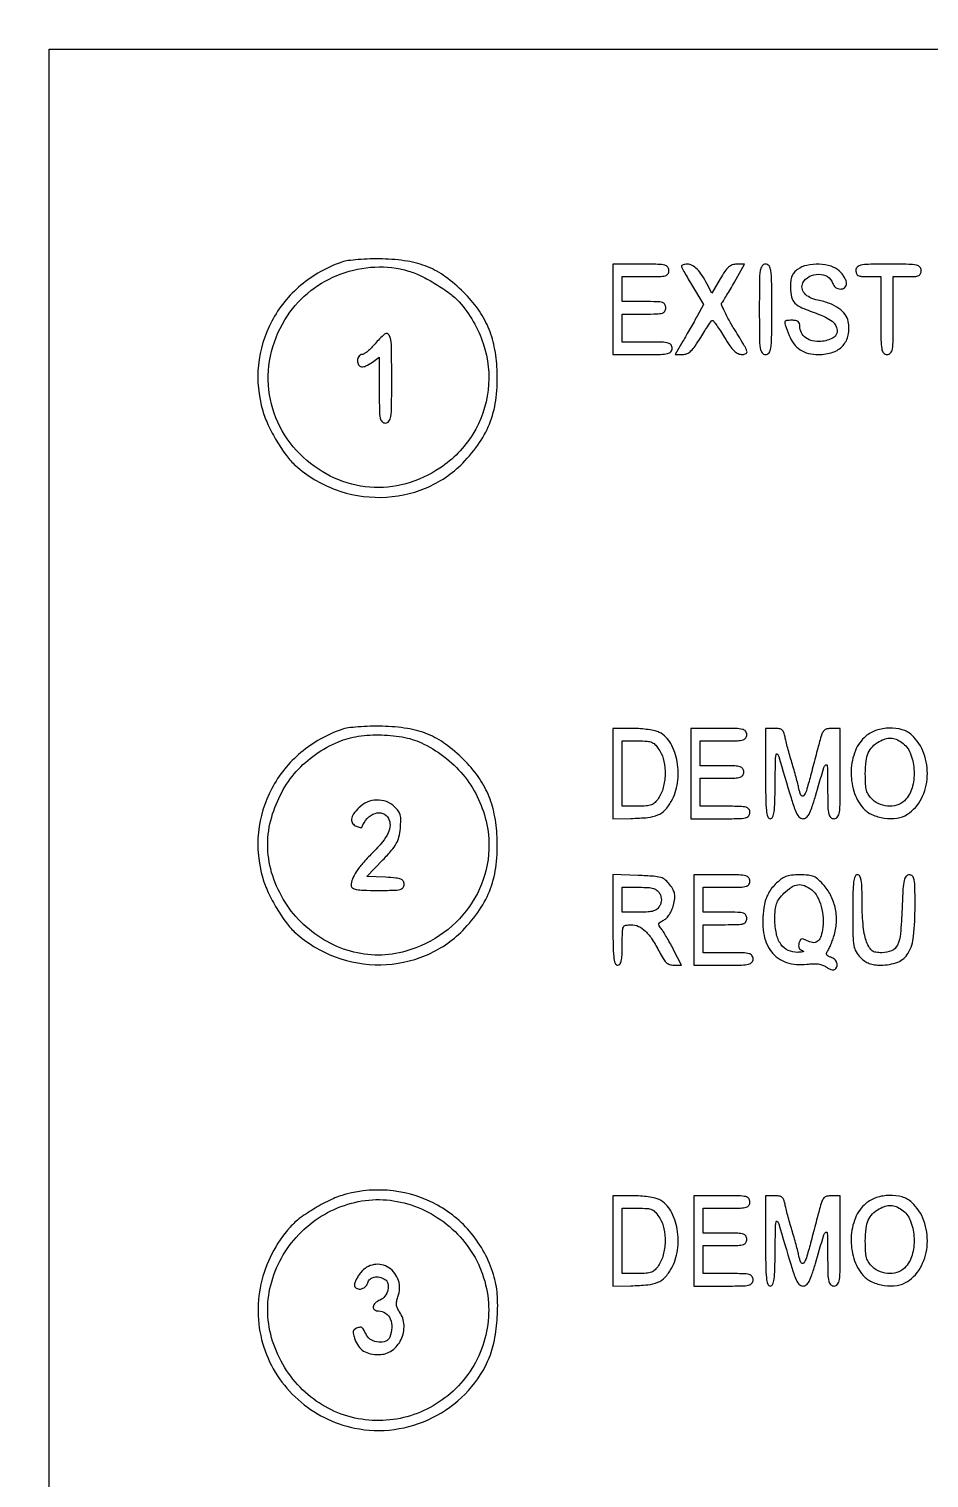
# Model space of a CAD drawing. Extents: x 0 to 1066, y 0 to 761.
# Drawn here: x 777.27 to 801.71, y 696.63 to 735.98 of the extents above; entities that cross this region are included whole.
import ezdxf

# ---------------------------------------------------------------- set-up
doc = ezdxf.new("R2010")
doc.units = 0
doc.header["$MEASUREMENT"] = 0

msp = doc.modelspace()

# ---------------------------------------------------------------- linework, layer by layer
msp.add_lwpolyline([(183.390323, 95.266879, 0.000001), (192.989143, 95.254457, 0.000118)], format="xyb")
for points in [[(409.06215, 749.15415), (40.8618, 749.132981), (40.8618, 380.65769), (40.8618, 12.1824), (501.2973, 12.1824), (961.7328, 12.1824), (961.7328, 380.646631), (961.7328, 749.110861), (961.41555, 749.1633, 0.040886), (961.153339, 749.184871, 0.000002), (934.190609, 749.194398, 0.000089), (904.448031, 749.199508, 0.000054), (869.1804, 749.195529, -0.000029), (813.61687, 749.186499, -0.000004), (696.10453, 749.175037, -0.000004), (556.774728, 749.163736, -0.000004)], [(785.7648, 729.64704, 0.09133), (784.650488, 729.016473, 0.096368), (783.858609, 728.040313, 0.097835), (783.498198, 726.851464, 0.097299), (783.61587, 725.612407, 0.038263), (783.765781, 725.220285, 0.024196), (783.996357, 724.788035, 0.024327), (784.258862, 724.393472, 0.051825), (784.505459, 724.123003, 0.093049), (785.583481, 723.473263, 0.093117), (786.82347, 723.25894, 0.094802), (788.038286, 723.509732, 0.100682), (789.045634, 724.189047, 0.044452), (789.505331, 724.748357, 0.061619), (789.802448, 725.324646, 0.060033), (789.955047, 725.967625, 0.039588), (789.980881, 726.727944, 0.038264), (789.904942, 727.349052, 0.052783), (789.737077, 727.884836, 0.053468), (789.462802, 728.368431, 0.040683), (789.068229, 728.833029, 0.039941), (788.582015, 729.247203, 0.05959), (788.094197, 729.517947, 0.057514), (787.543344, 729.672026, 0.034305), (786.8646, 729.73277, 0.011631), (786.52948, 729.731903, 0.012987), (786.206895, 729.715171, 0.013152), (785.931857, 729.686437, 0.050643)], [(793.125, 728.3637), (793.125, 727.137), (793.9287, 727.137, 0.004147), (794.419409, 727.14107, 0.047763), (794.610788, 727.162603, 0.16431), (794.698194, 727.214193, 0.179874), (794.7324, 727.3062, 0.157888), (794.70286, 727.397416, 0.176663), (794.62665, 727.448962, 0.055952), (794.461778, 727.471053, 0.005351), (794.0556, 727.4754), (793.3788, 727.4754), (793.3788, 727.8561), (793.3788, 728.2368), (793.971, 728.2368, 0.006583), (794.320892, 728.241407, 0.063075), (794.468025, 728.263993, 0.183695), (794.53687, 728.315426, 0.142406), (794.5632, 728.406, 0.142406), (794.53687, 728.496574, 0.183695), (794.468025, 728.548007, 0.063075), (794.320892, 728.570593, 0.006583), (793.971, 728.5752), (793.3788, 728.5752), (793.3788, 728.9136), (793.3788, 729.252), (794.0133, 729.252, 0.005909), (794.391326, 729.256467, 0.059311), (794.547338, 729.27879, 0.180365), (794.619856, 729.330288, 0.150217), (794.6478, 729.4212, 0.17273), (794.615127, 729.512957, 0.168559), (794.531475, 729.56455, 0.050222), (794.348922, 729.586249, 0.004487), (793.8864, 729.5904), (793.125, 729.5904)], [(794.9862, 729.538017, 0.12301), (794.995101, 729.502385, 0.003159), (795.074275, 729.356033, 0.006529), (795.171137, 729.184992, 0.00439), (795.286031, 728.992059), (795.585861, 728.498484), (795.410697, 728.177292, -0.002869), (795.328434, 728.028488, -0.001518), (795.224789, 727.844832, -0.00151), (795.117612, 727.657575, -0.002337), (795.023797, 727.49655), (794.812062, 727.137), (795.021288, 727.137, 0.105199), (795.138289, 727.161892, 0.085914), (795.244815, 727.233319, 0.052726), (795.35942, 727.368456, 0.014746), (795.508822, 727.6023, -0.006681), (795.618654, 727.780478, -0.010501), (795.71821, 727.930213, -0.004849), (795.805505, 728.053149, -0.254944), (795.830815, 728.065201, -0.226292), (795.856131, 728.051372, -0.004433), (795.943963, 727.927529, -0.009702), (796.044118, 727.777495, -0.006242), (796.154653, 727.599901, 0.014971), (796.303972, 727.369073, 0.051802), (796.419524, 727.233991, 0.083594), (796.526353, 727.16202, 0.106918), (796.642024, 727.137, 0.130295), (796.741099, 727.163264, 0.351922), (796.766035, 727.22647, 0.060655), (796.702639, 727.367606, 0.002956), (796.434363, 727.805922, -0.011173), (796.28013, 728.067467, -0.01758), (796.160815, 728.299301, -0.011947), (796.075879, 728.491424, -0.293207), (796.085732, 728.546172, 0.047422), (796.124079, 728.596228, 0.003721), (796.21218, 728.739442, 0.005039), (796.314467, 728.912436, 0.003834), (796.423165, 729.10395), (796.694352, 729.5904), (796.482815, 729.5904, 0.093558), (796.368244, 729.568773, 0.088897), (796.267118, 729.506706, 0.059307), (796.164331, 729.390575, 0.018991), (796.040137, 729.195989), (795.808997, 728.801577), (795.68311, 729.047939, 0.025616), (795.545175, 729.286839, 0.052309), (795.409302, 729.45508, 0.070756), (795.275101, 729.556179, 0.126762), (795.142288, 729.5904, 0.031847), (795.082494, 729.586588, 0.049151), (795.032051, 729.575012, 0.063174), (794.997125, 729.558143, 0.253917)], [(797.1012, 728.3637, 0.002322), (797.104789, 727.590838, 0.031956), (797.125267, 727.311487, 0.123223), (797.176078, 727.185109, 0.240299), (797.2704, 727.137, 0.240299), (797.364722, 727.185109, 0.123223), (797.415533, 727.311487, 0.031956), (797.436011, 727.590838, 0.002322), (797.4396, 728.3637, 0.002322), (797.436011, 729.136562, 0.031956), (797.415533, 729.415912, 0.123223), (797.364722, 729.542291, 0.240299), (797.2704, 729.5904, 0.240299), (797.176078, 729.542291, 0.123223), (797.125267, 729.415912, 0.031956), (797.104789, 729.136562, 0.002322)], [(798.13755, 729.448744, 0.064007), (798.044752, 729.364532, 0.085808), (797.986951, 729.266965, 0.066535), (797.956434, 729.137074, 0.024477), (797.9472, 728.948558, 0.055339), (797.975837, 728.690612, 0.149321), (798.066073, 728.532124, 0.090969), (798.259844, 728.406462, 0.013145), (798.701297, 728.236457, -0.070637), (799.075795, 728.040369, -0.215768), (799.215551, 727.797624, -0.299828), (799.107796, 727.593264, -0.104684), (798.774004, 727.49207, -0.073735), (798.547538, 727.506005, -0.104161), (798.363247, 727.587473, -0.119079), (798.243923, 727.726312, -0.118782), (798.201, 727.904443, 0.082235), (798.188546, 727.979652, 0.147435), (798.152433, 728.030134, 0.119852), (798.088224, 728.058694, 0.045016), (797.9895, 728.0676, 0.028442), (797.835093, 728.05881, 0.327023), (797.792992, 728.019913, 0.139119), (797.799629, 727.940742, 0.005125), (797.909489, 727.657801, 0.065244), (798.038277, 727.428052, 0.088006), (798.211642, 727.265238, 0.085852), (798.43394, 727.169365, 0.059042), (798.707073, 727.137, 0.079385), (799.096277, 727.199186, 0.130563), (799.374088, 727.379824, 0.137881), (799.516228, 727.666302, 0.093265), (799.516428, 728.033047, 0.114024), (799.432895, 728.223928, 0.079467), (799.26387, 728.388686, 0.063948), (799.014522, 728.5205, 0.038754), (798.693366, 728.613234, -0.060203), (798.476687, 728.685977, -0.103319), (798.325606, 728.800845, -0.141227), (798.261242, 728.939635, -0.162669), (798.285678, 729.082946, -0.149104), (798.459437, 729.256003, -0.123853), (798.713831, 729.318498, -0.133716), (798.953153, 729.2519, -0.183571), (799.090673, 729.078472, 0.153609), (799.172587, 728.961812, 0.157876), (799.305616, 728.914661, 0.194842), (799.421596, 728.957972, 0.210147), (799.47, 729.068053, 0.093821), (799.456333, 729.140246, 0.037607), (799.412483, 729.23117, 0.035541), (799.349123, 729.324663, 0.037508), (799.274197, 729.406453, 0.118482), (799.04847, 729.535194, 0.061394), (798.726123, 729.587156, 0.060569), (798.393956, 729.559254, 0.10142)], [(799.7238, 729.4212, 0.094959), (799.740363, 729.334774, 0.184152), (799.78725, 729.283725, 0.098846), (799.880239, 729.25833, 0.017388), (800.0622, 729.252), (800.4006, 729.252), (800.4006, 728.1945, 0.002827), (800.404331, 727.534541, 0.036854), (800.425134, 727.290337, 0.138781), (800.476394, 727.179868, 0.218517), (800.5698, 727.137, 0.218517), (800.663206, 727.179868, 0.138781), (800.714466, 727.290337, 0.036854), (800.735269, 727.534541, 0.002827), (800.739, 728.1945), (800.739, 729.252), (801.1197, 729.252, 0.013964), (801.329458, 729.257859, 0.090841), (801.431663, 729.28255, 0.188085), (801.482234, 729.333595, 0.102588), (801.5004, 729.4212, 0.193568), (801.463202, 729.513685, 0.15568), (801.368213, 729.565221, 0.043488), (801.159205, 729.586467, 0.003595), (800.6121, 729.5904, 0.003595), (800.064995, 729.586467, 0.043488), (799.855988, 729.565221, 0.15568), (799.760998, 729.513685, 0.193568)], [(787.573885, 729.405309, -0.045144), (787.911209, 729.274014, -0.021792), (788.317249, 729.049556, -0.021686), (788.697266, 728.794049, -0.051927), (788.947997, 728.565541, -0.101745), (789.603883, 727.43366, -0.109772), (789.735812, 726.166268, -0.111106), (789.319109, 724.974071, -0.106361), (788.427007, 724.053107, -0.07969), (787.501053, 723.628057, -0.087889), (786.520236, 723.533634, -0.087718), (785.565131, 723.781936, -0.079009), (784.713627, 724.3484, -0.088524), (784.080207, 725.182494, -0.090923), (783.781894, 726.176491, -0.090141), (783.854544, 727.218885, -0.085208), (784.288307, 728.191807, -0.079975), (784.92053, 728.871812, -0.077249), (785.741413, 729.328819, -0.077531), (786.659501, 729.514016, -0.081493)], [(786.665918, 727.426992, -0.022302), (786.564961, 727.315971, -0.027389), (786.460895, 727.222185, -0.027663), (786.367075, 727.154723, -0.142986), (786.306368, 727.137, 0.141346), (786.261153, 727.123958, 0.099805), (786.222629, 727.087297, 0.084784), (786.19668, 727.032472, 0.068332), (786.1878, 726.9678, 0.129362), (786.217401, 726.855301, 0.245693), (786.293956, 726.80576, 0.137491), (786.419609, 726.828722, 0.03927), (786.591976, 726.930297), (786.78, 727.061994), (786.78, 726.168897, 0.003568), (786.783927, 725.618593, 0.043268), (786.805157, 725.408587, 0.15519), (786.856688, 725.313165, 0.19432), (786.9492, 725.2758, 0.240299), (787.043522, 725.323909, 0.123223), (787.094333, 725.450288, 0.031956), (787.114811, 725.729638, 0.002322), (787.1184, 726.5025, 0.004787), (787.109705, 727.41068, 0.109438), (787.048902, 727.66224, 0.488532), (786.924904, 727.688251, 0.043865)], [(785.7648, 716.95704, 0.09133), (784.650488, 716.326473, 0.096368), (783.858609, 715.350313, 0.097835), (783.498198, 714.161464, 0.097299), (783.61587, 712.922407, 0.038263), (783.765781, 712.530285, 0.024196), (783.996357, 712.098035, 0.024327), (784.258862, 711.703472, 0.051825), (784.505459, 711.433003, 0.092689), (785.584898, 710.781359, 0.093476), (786.823608, 710.566347, 0.09518), (788.037071, 710.81781, 0.100303), (789.045634, 711.499047, 0.044452), (789.505331, 712.058357, 0.061619), (789.802448, 712.634646, 0.060033), (789.955047, 713.277625, 0.039588), (789.980881, 714.037944, 0.038264), (789.904942, 714.659052, 0.052783), (789.737077, 715.194836, 0.053468), (789.462802, 715.678431, 0.040683), (789.068229, 716.143029, 0.039941), (788.582015, 716.557203, 0.05959), (788.094197, 716.827947, 0.057514), (787.543344, 716.982026, 0.034305), (786.8646, 717.04277, 0.011631), (786.52948, 717.041903, 0.012987), (786.206895, 717.025171, 0.013152), (785.931857, 716.996437, 0.050643)], [(793.125, 715.7583), (793.125, 714.5316), (793.61145, 714.540033, 0.018847), (794.07442, 714.565533, 0.076273), (794.347829, 714.633881, 0.107083), (794.539018, 714.767669, 0.057946), (794.709222, 715.000564, 0.09461), (794.880213, 715.505218, 0.077415), (794.870801, 716.075831, 0.083451), (794.695167, 716.576265, 0.148656), (794.384984, 716.878003, 0.065462), (794.27264, 716.918466, 0.01784), (794.086659, 716.952174, 0.017725), (793.871031, 716.975591, 0.017594), (793.65375, 716.983753), (793.125, 716.985)], [(795.24, 715.7583), (795.24, 714.5316), (796.0437, 714.5316, 0.004147), (796.534409, 714.53567, 0.047763), (796.725788, 714.557203, 0.16431), (796.813194, 714.608793, 0.179874), (796.8474, 714.7008, 0.157888), (796.81786, 714.792016, 0.176663), (796.74165, 714.843562, 0.055952), (796.576778, 714.865653, 0.005351), (796.1706, 714.87), (795.4938, 714.87), (795.4938, 715.2507), (795.4938, 715.6314), (796.086, 715.6314, 0.006583), (796.435892, 715.636007, 0.063075), (796.583025, 715.658593, 0.183695), (796.65187, 715.710026, 0.142406), (796.6782, 715.8006, 0.142406), (796.65187, 715.891174, 0.183695), (796.583025, 715.942607, 0.063075), (796.435892, 715.965193, 0.006583), (796.086, 715.9698), (795.4938, 715.9698), (795.4938, 716.3082), (795.4938, 716.6466), (796.1283, 716.6466, 0.005909), (796.506326, 716.651067, 0.059311), (796.662338, 716.67339, 0.180365), (796.734856, 716.724888, 0.150217), (796.7628, 716.8158, 0.17273), (796.730127, 716.907557, 0.168559), (796.646475, 716.95915, 0.050222), (796.463922, 716.980849, 0.004487), (796.0014, 716.985), (795.24, 716.985)], [(797.2704, 715.7583, 0.003213), (797.274728, 715.084779, 0.022561), (797.293738, 714.7572, 0.049302), (797.329653, 714.581477, 0.328801), (797.3973, 714.5316, 0.305395), (797.463534, 714.576216, 0.062503), (797.501802, 714.719864, 0.027449), (797.52361, 714.98976, 0.004264), (797.532837, 715.52565, -0.002416), (797.540185, 716.069122, -0.029471), (797.556246, 716.276543, -0.603012), (797.588012, 716.288114, -0.138127), (797.628491, 716.2236, 0.001112), (797.962007, 715.097984, 0.020238), (798.083604, 714.743851, 0.077221), (798.175819, 714.584777, 0.226588), (798.287137, 714.5316, 0.178321), (798.375345, 714.564092, 0.090477), (798.451167, 714.657002, 0.045479), (798.527822, 714.83188, 0.010027), (798.625409, 715.14495, -0.001209), (798.851705, 715.918715, -0.180504), (798.906526, 715.991717, -0.586533), (798.947568, 715.969753, -0.002598), (798.955721, 715.35645, 0.004063), (798.963882, 714.85341, 0.046466), (798.987047, 714.656691, 0.159576), (799.039338, 714.566736, 0.183972), (799.1316, 714.5316, 0.240299), (799.225922, 714.579709, 0.123223), (799.276733, 714.706087, 0.031956), (799.297211, 714.985438, 0.002322), (799.3008, 715.7583), (799.3008, 716.985), (799.066235, 716.985, 0.057703), (798.936147, 716.969937, 0.150789), (798.855817, 716.922884, 0.102355), (798.797877, 716.825696, 0.018959), (798.73688, 716.62545, 0.000085), (798.690137, 716.448026, 0.000034), (798.62585, 716.203772, 0.000033), (798.556416, 715.93982, 0.000041), (798.492014, 715.69485, -0.009374), (798.378579, 715.293952, -0.115475), (798.299591, 715.157401, -0.538762), (798.232654, 715.169023, -0.053672), (798.173997, 715.35645, 0.012912), (798.146867, 715.476709, 0.003926), (798.099647, 715.657441, 0.003928), (798.043536, 715.859194, 0.004276), (797.985778, 716.0544, -0.00492), (797.928294, 716.249606, -0.004529), (797.873002, 716.451359, -0.004526), (797.826971, 716.632101, -0.014927), (797.801281, 716.75235, 0.043617), (797.768378, 716.872263, 0.134321), (797.719798, 716.940021, 0.130778), (797.642629, 716.974634, 0.040414), (797.514598, 716.985), (797.2704, 716.985)], [(799.992403, 716.772973, 0.123885), (799.709212, 716.380277, 0.085485), (799.595637, 715.841357, 0.082885), (799.668108, 715.279336, 0.104562), (799.919839, 714.820726, 0.111799), (800.157809, 714.644375, 0.06908), (800.494208, 714.548681, 0.069045), (800.844165, 714.548215, 0.111332), (801.122082, 714.652281, 0.131426), (801.502839, 715.07826, 0.103697), (801.663254, 715.677911, 0.101152), (801.57059, 716.304253, 0.118621), (801.239971, 716.803819, 0.118666), (800.980235, 716.950401, 0.075716), (800.634556, 716.994338, 0.073305), (800.279541, 716.933007, 0.095814)], [(787.991051, 716.561176, -0.052849), (788.609134, 716.165341, -0.0578), (789.110038, 715.659113, -0.058464), (789.477321, 715.057154, -0.056259), (789.701118, 714.378762, -0.098539), (789.711819, 713.287873, -0.095631), (789.305722, 712.263166, -0.093019), (788.534923, 711.44156, -0.087441), (787.502489, 710.933445, -0.142138), (786.000913, 710.932657, -0.126554), (784.653759, 711.728559, -0.126554), (783.857857, 713.075713, -0.142138), (783.858645, 714.577289, -0.052138), (784.13117, 715.245799, -0.058709), (784.527705, 715.814898, -0.058827), (785.04489, 716.275354, -0.05269), (785.673961, 716.622813, -0.064306), (786.207854, 716.7711, -0.042295), (786.845345, 716.808081, -0.042431), (787.476562, 716.737467, -0.06705)], [(794.399953, 716.37165, -0.090931), (794.512274, 716.089931, -0.056823), (794.542335, 715.735009, -0.056208), (794.491425, 715.377188, -0.081785), (794.36263, 715.086309, -0.053857), (794.269367, 714.972766, -0.102503), (794.170365, 714.909135, -0.073821), (794.032688, 714.878409, -0.018052), (793.79985, 714.87), (793.3788, 714.87), (793.3788, 715.7583), (793.3788, 716.6466), (793.803043, 716.6466, -0.017821), (794.053018, 716.637688, -0.090339), (794.187517, 716.603135, -0.111314), (794.287276, 716.526766, -0.033754)], [(800.971497, 716.601239, -0.143223), (801.199198, 716.316923, -0.079931), (801.30166, 715.881753, -0.077332), (801.263465, 715.420618, -0.11509), (801.082196, 715.06035, -0.119537), (800.893784, 714.920795, -0.098447), (800.648127, 714.870152, -0.09388), (800.391677, 714.916862, -0.097006), (800.173403, 715.053947, -0.056872), (800.072483, 715.17304, -0.080028), (800.014587, 715.299396, -0.054705), (799.986763, 715.471124, -0.014142), (799.980291, 715.751897, -0.025001), (799.999355, 716.096755, -0.075567), (800.058782, 716.323738, -0.098225), (800.172237, 716.488605, -0.062967), (800.3583, 716.629019, -0.051006), (800.523066, 716.702358, -0.090781), (800.669714, 716.722395, -0.090761), (800.813971, 716.689181, -0.050966)], [(786.226255, 714.831545, 0.043682), (786.084091, 714.662107, 0.119442), (786.027502, 714.517505, 0.193159), (786.055697, 714.405379, 0.145111), (786.157609, 714.32716, 0.015687), (786.211549, 714.30838, 0.025614), (786.258439, 714.296284, 0.023307), (786.29512, 714.290567, 0.338717), (786.305659, 714.296959, -0.09154), (786.45508, 714.53794, -0.127162), (786.666574, 714.676572, -0.170194), (786.875204, 714.674507, -0.18516), (787.028122, 714.542209, -0.131499), (787.072371, 714.353143, -0.101211), (787.023169, 714.146118, -0.065166), (786.868662, 713.902509, -0.022924), (786.5886, 713.596531, 0.016263), (786.328015, 713.319335, 0.036597), (786.15378, 713.089587, 0.049433), (786.05193, 712.892456, 0.094808), (786.0186, 712.718262, 0.251746), (786.054698, 712.651111, 0.100877), (786.154568, 712.610846, 0.039402), (786.349893, 712.590577, 0.006159), (786.7377, 712.5858, 0.004991), (787.167713, 712.590092, 0.051496), (787.343565, 712.611808, 0.165833), (787.425038, 712.662258, 0.173634), (787.4568, 712.750963, 0.137594), (787.432437, 712.837818, 0.167411), (787.367738, 712.891447, 0.068231), (787.234544, 712.921808, 0.009511), (786.95165, 712.941313), (786.446501, 712.9665), (786.879935, 713.415505, 0.013983), (787.11691, 713.675144, 0.051792), (787.243475, 713.856874, 0.067063), (787.312897, 714.035371, 0.035315), (787.352374, 714.270426, 0.018734), (787.365502, 714.49524, 0.070129), (787.348723, 714.635378, 0.092494), (787.296845, 714.744536, 0.048201), (787.196636, 714.857771, 0.099467), (786.972914, 714.995474, 0.095408), (786.709956, 715.038779, 0.094546), (786.447736, 714.981365, 0.095619)], [(793.125, 711.785521, 0.003202), (793.129326, 711.110013, 0.022501), (793.148332, 710.78157, 0.049121), (793.18423, 710.605347, 0.329081), (793.2519, 710.5554, 0.232029), (793.313637, 710.58568, 0.108427), (793.352769, 710.6682, 0.047315), (793.373501, 710.824057, 0.00942), (793.3788, 711.1053, -0.00595), (793.383107, 711.467265, -0.096871), (793.409144, 711.585398, -0.238613), (793.47381, 711.639015, -0.056005), (793.617853, 711.6552, -0.111153), (793.819305, 711.609856, -0.081177), (794.00862, 711.479001, -0.058854), (794.19431, 711.252371, -0.025924), (794.386172, 710.91495, 0.021841), (794.485916, 710.736153, 0.069009), (794.57307, 710.630627, 0.100305), (794.665578, 710.574832, 0.085906), (794.777845, 710.5554), (794.98905, 710.5554), (794.782873, 710.95725, 0.006834), (794.694806, 711.123272, 0.006481), (794.600698, 711.289812, 0.006451), (794.513651, 711.43496, 0.022591), (794.452227, 711.525075, -0.02569), (794.385648, 711.624064, -0.192002), (794.376729, 711.678864, -0.198014), (794.408063, 711.72379, -0.027525), (794.508928, 711.780975, 0.089041), (794.586881, 711.838814, 0.046566), (794.661398, 711.934476, 0.042448), (794.724634, 712.054802, 0.038847), (794.768864, 712.187663, 0.026721), (794.802834, 712.364022, 0.076578), (794.800842, 712.488441, 0.082928), (794.761816, 712.600784, 0.035157), (794.675472, 712.735462, 0.057331), (794.552902, 712.86574, 0.10358), (794.424517, 712.935032, 0.055706), (794.229385, 712.969974, 0.007564), (793.814158, 712.991071), (793.125, 713.015643)], [(795.3246, 711.7821), (795.3246, 710.5554), (796.1283, 710.5554, 0.004147), (796.619009, 710.55947, 0.047763), (796.810388, 710.581003, 0.16431), (796.897794, 710.632593, 0.179874), (796.932, 710.7246, 0.157888), (796.90246, 710.815816, 0.176663), (796.82625, 710.867362, 0.055952), (796.661378, 710.889453, 0.005351), (796.2552, 710.8938), (795.5784, 710.8938), (795.5784, 711.2745), (795.5784, 711.6552), (796.1706, 711.6552, 0.006583), (796.520492, 711.659807, 0.063075), (796.667625, 711.682393, 0.183695), (796.73647, 711.733826, 0.142406), (796.7628, 711.8244, 0.142406), (796.73647, 711.914974, 0.183695), (796.667625, 711.966407, 0.063075), (796.520492, 711.988993, 0.006583), (796.1706, 711.9936), (795.5784, 711.9936), (795.5784, 712.332), (795.5784, 712.6704), (796.2129, 712.6704, 0.005909), (796.590926, 712.674867, 0.059311), (796.746938, 712.69719, 0.180365), (796.819456, 712.748688, 0.150217), (796.8474, 712.8396, 0.17273), (796.814727, 712.931357, 0.168559), (796.731075, 712.98295, 0.050222), (796.548522, 713.004649, 0.004487), (796.086, 713.0088), (795.3246, 713.0088)], [(797.535658, 712.753442, 0.038758), (797.417889, 712.615849, 0.043825), (797.328107, 712.467034, 0.042741), (797.263967, 712.30158, 0.033899), (797.222741, 712.114255, 0.071302), (797.21831, 711.431186, 0.129802), (797.431109, 710.919378, 0.15258), (797.838773, 710.630934, 0.112128), (798.393591, 710.581072, -0.025293), (798.560884, 710.595009, -0.042083), (798.702051, 710.587722, -0.050654), (798.818621, 710.559577, -0.074847), (798.911413, 710.510374, 0.036788), (798.978159, 710.468209, 0.045346), (799.045966, 710.4396, 0.051801), (799.105222, 710.427273, 0.165275), (799.144063, 710.436203, 0.168326), (799.206312, 710.512601, 0.16313), (799.208979, 710.612252, 0.135424), (799.148539, 710.707411, 0.107509), (799.042546, 710.768314, -0.042402), (798.969345, 710.798582, -0.135204), (798.930838, 710.834141, -0.20053), (798.924178, 710.875254, -0.108944), (798.946921, 710.922065, 0.053468), (798.98359, 710.980237, 0.012004), (799.032661, 711.086782, 0.012318), (799.083579, 711.213175, 0.011646), (799.129229, 711.344294, 0.064661), (799.195477, 711.703045, 0.061303), (799.169871, 712.07361, 0.062153), (799.056072, 712.42215, 0.070314), (798.863317, 712.71627, 0.026387), (798.706596, 712.876831, 0.082709), (798.580865, 712.959152, 0.080096), (798.432983, 712.997671, 0.023743), (798.198744, 713.0088, 0.024537), (797.973739, 712.997751, 0.06747), (797.819443, 712.961158, 0.07266), (797.687036, 712.886631, 0.031928)], [(799.6392, 711.989755, 0.003964), (799.644225, 711.355902, 0.037977), (799.66897, 711.087031, 0.086932), (799.72889, 710.918239, 0.067817), (799.846855, 710.763055, 0.045287), (799.964029, 710.66538, 0.061733), (800.085829, 710.601805, 0.057123), (800.226702, 710.566788, 0.032389), (800.402316, 710.5554, 0.091481), (800.860083, 710.63986, 0.171956), (801.142883, 710.880725, 0.107033), (801.290919, 711.34053, 0.02456), (801.3312, 712.160083, 0.004091), (801.327058, 712.666282, 0.042042), (801.306104, 712.874279, 0.139542), (801.257841, 712.971271, 0.210994), (801.172867, 713.0088, 0.224554), (801.086366, 712.967889, 0.120063), (801.034004, 712.859007, 0.038088), (801.00321, 712.629074, 0.003955), (800.976425, 712.083862, -0.011778), (800.93275, 711.41011, -0.086058), (800.849904, 711.098662, -0.186836), (800.694186, 710.947754, -0.100409), (800.428224, 710.8938, -0.036356), (800.266466, 710.905577, -0.118728), (800.167554, 710.945281, -0.110433), (800.093563, 711.027502, -0.02926), (800.015583, 711.187183, -0.051176), (799.964026, 711.357761, -0.018965), (799.925664, 711.605997, -0.016895), (799.901092, 711.90639, -0.011958), (799.893, 712.244683, 0.005918), (799.888205, 712.649843, 0.03524), (799.868338, 712.860297, 0.084231), (799.830149, 712.970837, 0.274093), (799.7661, 713.0088, 0.308918), (799.699915, 712.963595, 0.062189), (799.662984, 712.817809, 0.026926), (799.643683, 712.542739, 0.004053)], [(794.394, 712.5012, -0.049536), (794.430162, 712.413826, -0.073486), (794.442253, 712.332, -0.073486), (794.430162, 712.250174, -0.049536), (794.394, 712.1628, -0.09537), (794.325105, 712.077875, -0.100861), (794.230866, 712.026633, -0.059921), (794.085832, 712.000648, -0.014397), (793.841123, 711.9936), (793.3788, 711.9936), (793.3788, 712.332), (793.3788, 712.6704), (793.841123, 712.6704, -0.014397), (794.085832, 712.663352, -0.059921), (794.230866, 712.637367, -0.100861), (794.325105, 712.586125, -0.09537)], [(798.523337, 712.600868, -0.108413), (798.673459, 712.422277, -0.055099), (798.780896, 712.147678, -0.051218), (798.832669, 711.827895, -0.054814), (798.816415, 711.511681, -0.05017), (798.761334, 711.305565, -0.156131), (798.67301, 711.194343, -0.19164), (798.549413, 711.167844, -0.081154), (798.386149, 711.223664, 0.034573), (798.297222, 711.26362, 0.174707), (798.243667, 711.264007, 0.199824), (798.206444, 711.230486, 0.04689), (798.177123, 711.150032, 0.065142), (798.168062, 711.078314, 0.111819), (798.181569, 711.019876, 0.124169), (798.217465, 710.976991, 0.092006), (798.273535, 710.950367, -0.155114), (798.296588, 710.935669, -0.520804), (798.292716, 710.921396, -0.064153), (798.239594, 710.909657, -0.013218), (798.14369, 710.903614, -0.120251), (797.881954, 710.95745, -0.13172), (797.684716, 711.124985, -0.101239), (797.563657, 711.408995, -0.050326), (797.5242, 711.800017, -0.018793), (797.533938, 712.058996, -0.065344), (797.56807, 712.22261, -0.077937), (797.639683, 712.356311, -0.03454), (797.771492, 712.507708, -0.047206), (797.972678, 712.674111, -0.118914), (798.149462, 712.740653, -0.131553), (798.325661, 712.716124, -0.064057)], [(785.868294, 704.332889, 0.043274), (785.482516, 704.192302, 0.024591), (785.042741, 703.960473, 0.024612), (784.636285, 703.692124, 0.052569), (784.358203, 703.439341, 0.1279), (783.566216, 701.89385, 0.133171), (783.644335, 700.18363, 0.134278), (784.573493, 698.757325, 0.130963), (786.107755, 697.98567, 0.085484), (787.184317, 697.947967, 0.082087), (788.227978, 698.270069, 0.082234), (789.110958, 698.910162, 0.086245), (789.723334, 699.791252, 0.056603), (789.890232, 700.291147, 0.032805), (789.980948, 700.918715, 0.032765), (789.988877, 701.554848, 0.055043), (789.902263, 702.081448, 0.098534), (789.328215, 703.213149, 0.099295), (788.365952, 704.035229, 0.098458), (787.15383, 704.427214, 0.095151)], [(787.547195, 704.07396, -0.12853), (788.909196, 703.249562, -0.133694), (789.668841, 701.87551, -0.135212), (789.622769, 700.318291, -0.132706), (788.786753, 698.991445, -0.127267), (787.439517, 698.27023, -0.131757), (785.93039, 698.305953, -0.130304), (784.629404, 699.094348, -0.12316), (783.856034, 700.439618, -0.140306), (783.859278, 701.960801, -0.128762), (784.661564, 703.308247, -0.128548), (786.022555, 704.091023, -0.13962)], [(793.125, 703.0683), (793.125, 701.8416), (793.61145, 701.850033, 0.018847), (794.07442, 701.875533, 0.076273), (794.347829, 701.943881, 0.107083), (794.539018, 702.077669, 0.057946), (794.709222, 702.310564, 0.09461), (794.880213, 702.815218, 0.077415), (794.870801, 703.385831, 0.083451), (794.695167, 703.886265, 0.148656), (794.384984, 704.188003, 0.065462), (794.27264, 704.228466, 0.01784), (794.086659, 704.262174, 0.017725), (793.871031, 704.285591, 0.017594), (793.65375, 704.293753), (793.125, 704.295)], [(794.399953, 703.68165, -0.090931), (794.512274, 703.399931, -0.056823), (794.542335, 703.045009, -0.056208), (794.491425, 702.687188, -0.081785), (794.36263, 702.396309, -0.053857), (794.269367, 702.282766, -0.102503), (794.170365, 702.219135, -0.073821), (794.032688, 702.188409, -0.018052), (793.79985, 702.18), (793.3788, 702.18), (793.3788, 703.0683), (793.3788, 703.9566), (793.803043, 703.9566, -0.017821), (794.053018, 703.947688, -0.090339), (794.187517, 703.913135, -0.111314), (794.287276, 703.836766, -0.033754)], [(795.3246, 703.0683), (795.3246, 701.8416), (796.1283, 701.8416, 0.004147), (796.619009, 701.84567, 0.047763), (796.810388, 701.867203, 0.16431), (796.897794, 701.918793, 0.179874), (796.932, 702.0108, 0.157888), (796.90246, 702.102016, 0.176663), (796.82625, 702.153562, 0.055952), (796.661378, 702.175653, 0.005351), (796.2552, 702.18), (795.5784, 702.18), (795.5784, 702.5607), (795.5784, 702.9414), (796.1706, 702.9414, 0.006583), (796.520492, 702.946007, 0.063075), (796.667625, 702.968593, 0.183695), (796.73647, 703.020026, 0.142406), (796.7628, 703.1106, 0.142406), (796.73647, 703.201174, 0.183695), (796.667625, 703.252607, 0.063075), (796.520492, 703.275193, 0.006583), (796.1706, 703.2798), (795.5784, 703.2798), (795.5784, 703.6182), (795.5784, 703.9566), (796.2129, 703.9566, 0.005909), (796.590926, 703.961067, 0.059311), (796.746938, 703.98339, 0.180365), (796.819456, 704.034888, 0.150217), (796.8474, 704.1258, 0.17273), (796.814727, 704.217557, 0.168559), (796.731075, 704.26915, 0.050222), (796.548522, 704.290849, 0.004487), (796.086, 704.295), (795.3246, 704.295)], [(797.2704, 703.0683, 0.003213), (797.274728, 702.394779, 0.022561), (797.293738, 702.0672, 0.049302), (797.329653, 701.891477, 0.328801), (797.3973, 701.8416, 0.305395), (797.463534, 701.886216, 0.062503), (797.501802, 702.029864, 0.027449), (797.52361, 702.29976, 0.004264), (797.532837, 702.83565, -0.002416), (797.540185, 703.379122, -0.029471), (797.556246, 703.586543, -0.603012), (797.588012, 703.598114, -0.138127), (797.628491, 703.5336, 0.001112), (797.962007, 702.407984, 0.020238), (798.083604, 702.053851, 0.077221), (798.175819, 701.894777, 0.226588), (798.287137, 701.8416, 0.178321), (798.375345, 701.874092, 0.090477), (798.451167, 701.967002, 0.045479), (798.527822, 702.14188, 0.010027), (798.625409, 702.45495, -0.001209), (798.851705, 703.228715, -0.180504), (798.906526, 703.301717, -0.586533), (798.947568, 703.279753, -0.002598), (798.955721, 702.66645, 0.004063), (798.963882, 702.16341, 0.046466), (798.987047, 701.966691, 0.159576), (799.039338, 701.876736, 0.183972), (799.1316, 701.8416, 0.240299), (799.225922, 701.889709, 0.123223), (799.276733, 702.016087, 0.031956), (799.297211, 702.295438, 0.002322), (799.3008, 703.0683), (799.3008, 704.295), (799.066235, 704.295, 0.057703), (798.936147, 704.279937, 0.150789), (798.855817, 704.232884, 0.102355), (798.797877, 704.135696, 0.018959), (798.73688, 703.93545, 0.000085), (798.690137, 703.758026, 0.000034), (798.62585, 703.513772, 0.000033), (798.556416, 703.24982, 0.000041), (798.492014, 703.00485, -0.009374), (798.378579, 702.603952, -0.115475), (798.299591, 702.467401, -0.538762), (798.232654, 702.479023, -0.053672), (798.173997, 702.66645, 0.012912), (798.146867, 702.786709, 0.003926), (798.099647, 702.967441, 0.003928), (798.043536, 703.169194, 0.004276), (797.985778, 703.3644, -0.00492), (797.928294, 703.559606, -0.004529), (797.873002, 703.761359, -0.004526), (797.826971, 703.942101, -0.014927), (797.801281, 704.06235, 0.043617), (797.768378, 704.182263, 0.134321), (797.719798, 704.250021, 0.130778), (797.642629, 704.284634, 0.040414), (797.514598, 704.295), (797.2704, 704.295)], [(799.992403, 704.082973, 0.123885), (799.709212, 703.690277, 0.085485), (799.595637, 703.151357, 0.082885), (799.668108, 702.589336, 0.104562), (799.919839, 702.130726, 0.111799), (800.157809, 701.954375, 0.06908), (800.494208, 701.858681, 0.069045), (800.844165, 701.858215, 0.111332), (801.122082, 701.962281, 0.131426), (801.502839, 702.38826, 0.103697), (801.663254, 702.987911, 0.101152), (801.57059, 703.614253, 0.118621), (801.239971, 704.113819, 0.118666), (800.980235, 704.260401, 0.075716), (800.634556, 704.304338, 0.073305), (800.279541, 704.243007, 0.095814)], [(800.971497, 703.911239, -0.143223), (801.199198, 703.626923, -0.079931), (801.30166, 703.191753, -0.077332), (801.263465, 702.730618, -0.11509), (801.082196, 702.37035, -0.119537), (800.893784, 702.230795, -0.098447), (800.648127, 702.180152, -0.09388), (800.391677, 702.226862, -0.097006), (800.173403, 702.363947, -0.056872), (800.072483, 702.48304, -0.080028), (800.014587, 702.609396, -0.054705), (799.986763, 702.781124, -0.014142), (799.980291, 703.061897, -0.025001), (799.999355, 703.406755, -0.075567), (800.058782, 703.633738, -0.098225), (800.172237, 703.798605, -0.062967), (800.3583, 703.939019, -0.051006), (800.523066, 704.012358, -0.090781), (800.669714, 704.032395, -0.090761), (800.813971, 703.999181, -0.050966)], [(786.27854, 702.210891, 0.022783), (786.211428, 702.117074, 0.02434), (786.154706, 702.019536, 0.024866), (786.114505, 701.931493, 0.094937), (786.1032, 701.872491, 0.258322), (786.152002, 701.784335, 0.178496), (786.266136, 701.760444, 0.132658), (786.394858, 701.816498, 0.161517), (786.466113, 701.9262, -0.149114), (786.52984, 702.029717, -0.131612), (786.643656, 702.086278, -0.109688), (786.788273, 702.083527, -0.082039), (786.935452, 702.021087, -0.200084), (787.014903, 701.907628, -0.113406), (787.013216, 701.737182, -0.100846), (786.934334, 701.568207, -0.130633), (786.80115, 701.461989, 0.078534), (786.670061, 701.377931, 0.181056), (786.616239, 701.275955, 0.289475), (786.65298, 701.197123, 0.143755), (786.76308, 701.1648, -0.153562), (786.951616, 701.105498, -0.140388), (787.080332, 700.947092, -0.113447), (787.122103, 700.714213, -0.079658), (787.067049, 700.452619, -0.21346), (786.957573, 700.343497, -0.113513), (786.764291, 700.316827, -0.102281), (786.562364, 700.377699, -0.149705), (786.433117, 700.50915, 0.005555), (786.343565, 700.676699, 0.116518), (786.305839, 700.718521, 0.219381), (786.261168, 700.726324, 0.026861), (786.164273, 700.694998, 0.092972), (786.102325, 700.656862, 0.172417), (786.074767, 700.605454, 0.101014), (786.078726, 700.527472, 0.020841), (786.118763, 700.39512, 0.069043), (786.21532, 700.206577, 0.099936), (786.350518, 700.07797, 0.091218), (786.534789, 700.004524, 0.049376), (786.778478, 699.9804, 0.156234), (787.123516, 700.090911, 0.127456), (787.373736, 700.389601, 0.123402), (787.452246, 700.780483, 0.141857), (787.329569, 701.139599, -0.046292), (787.27286, 701.23899, -0.080762), (787.248094, 701.33032, -0.077431), (787.253045, 701.427442, -0.039482), (787.287408, 701.544994, 0.165824), (787.302808, 701.989096, 0.175108), (787.042465, 702.338259, 0.189893), (786.637212, 702.423825, 0.186376)]]:
    msp.add_lwpolyline(points, format="xyb", close=True)
msp.add_lwpolyline([(960.8868, 569.4426), (960.8868, 403.4574), (869.3496, 403.4574), (777.8124, 403.4574), (777.8124, 473.6754), (777.8124, 543.8934), (868.7574, 543.8934), (959.7024, 543.8934), (959.7024, 544.4433), (959.7024, 544.9932), (868.7574, 544.9932), (777.8124, 544.9932), (777.8124, 550.7883), (777.8124, 556.5834), (868.7574, 556.5834), (959.7024, 556.5834), (959.7024, 557.1333), (959.7024, 557.6832), (868.7574, 557.6832), (777.8124, 557.6832), (777.8124, 646.5555), (777.8124, 735.4278), (869.3496, 735.4278), (960.8868, 735.4278)], close=True)

doc.saveas('drawing.dxf')
